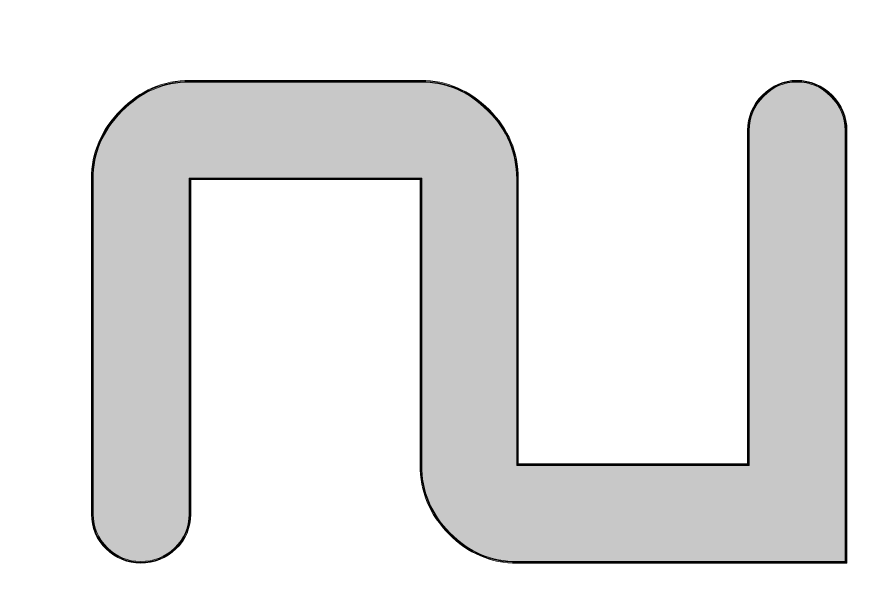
# Model space of a CAD drawing. Header units: inches. Extents: x 3.6 to 56.9, y 3.5 to 76.6.
# Drawn here: x 12.763 to 13.84, y 15.467 to 16.176 of the extents above; entities that cross this region are included whole.
import ezdxf

# ---------------------------------------------------------------- set-up
doc = ezdxf.new("R2010")
doc.units = ezdxf.units.IN
doc.header["$MEASUREMENT"] = 0
doc.layers.add('board', color=7, linetype='Continuous')
doc.layers.add('silk', color=7, linetype='Continuous')

msp = doc.modelspace()

# ---------------------------------------------------------------- hatches: boundary and pattern name
at = {"layer": 'silk', "true_color": 0xffffff}
h = msp.add_hatch(color=7, dxfattribs=at)
h.dxf.hatch_style = 2
h.paths.add_polyline_path([(13.1733, 18.2627), (13.1733, 18.6282), (12.9838, 18.6282), (12.9838, 18.2627)])
edge = h.paths.add_edge_path()
edge.add_spline(control_points=[(13.2349, 18.1396), (13.2349, 18.1396), (12.921, 18.1396), (12.921, 18.1396), (12.9046, 18.1396), (12.8903, 18.1455), (12.878, 18.1574), (12.8657, 18.1693), (12.8595, 18.1839), (12.8595, 18.2011), (12.8595, 18.2011), (12.8595, 18.6897), (12.8595, 18.6897), (12.8595, 18.707), (12.8657, 18.7217), (12.878, 18.734), (12.8903, 18.7463), (12.9046, 18.7525), (12.921, 18.7525), (12.921, 18.7525), (13.7567, 18.7525), (13.7567, 18.7525), (13.774, 18.7525), (13.7887, 18.7463), (13.801, 18.734), (13.8133, 18.7217), (13.8195, 18.707), (13.8195, 18.6897), (13.8195, 18.6897), (13.8195, 18.6282), (13.8195, 18.6282), (13.8195, 18.611), (13.8133, 18.5964), (13.801, 18.5845), (13.7887, 18.5726), (13.774, 18.5667), (13.7567, 18.5667), (13.7403, 18.5667), (13.726, 18.5726), (13.7137, 18.5845), (13.7013, 18.5964), (13.6952, 18.611), (13.6952, 18.6282), (13.6952, 18.6282), (13.2977, 18.6282), (13.2977, 18.6282), (13.2977, 18.6282), (13.2977, 18.2011), (13.2977, 18.2011), (13.2977, 18.1839), (13.2915, 18.1693), (13.2792, 18.1574), (13.2669, 18.1455), (13.2521, 18.1396), (13.2349, 18.1396)], knot_values=[0, 0, 0, 0, 1, 1, 1, 2, 2, 2, 3, 3, 3, 4, 4, 4, 5, 5, 5, 6, 6, 6, 7, 7, 7, 8, 8, 8, 9, 9, 9, 10, 10, 10, 11, 11, 11, 12, 12, 12, 13, 13, 13, 14, 14, 14, 15, 15, 15, 16, 16, 16, 17, 17, 17, 18, 18, 18, 18], degree=3, periodic=1)
edge = h.paths.add_edge_path()
edge.add_spline(control_points=[(13.7567, 17.2534), (13.7403, 17.2534), (13.726, 17.2594), (13.7137, 17.2713), (13.7013, 17.2832), (13.6952, 17.2977), (13.6952, 17.315), (13.6952, 17.315), (13.6952, 17.4971), (13.6952, 17.4971), (13.6952, 17.4971), (12.9838, 17.4971), (12.9838, 17.4971), (12.9838, 17.4971), (12.9838, 17.315), (12.9838, 17.315), (12.9838, 17.2977), (12.9777, 17.2832), (12.9653, 17.2713), (12.953, 17.2594), (12.9383, 17.2534), (12.921, 17.2534), (12.9046, 17.2534), (12.8903, 17.2594), (12.878, 17.2713), (12.8657, 17.2832), (12.8595, 17.2977), (12.8595, 17.315), (12.8595, 17.315), (12.8595, 17.6214), (12.8595, 17.6214), (12.8595, 17.6214), (13.6952, 17.6214), (13.6952, 17.6214), (13.6952, 17.6214), (13.6952, 17.742), (13.6952, 17.742), (13.6952, 17.742), (13.4441, 17.742), (13.4441, 17.742), (13.4269, 17.742), (13.4121, 17.748), (13.3998, 17.7599), (13.3875, 17.7718), (13.3813, 17.7863), (13.3813, 17.8036), (13.3813, 17.8208), (13.3875, 17.8356), (13.3998, 17.8479), (13.4121, 17.8602), (13.4269, 17.8663), (13.4441, 17.8663), (13.4441, 17.8663), (13.7567, 17.8663), (13.7567, 17.8663), (13.774, 17.8663), (13.7887, 17.8602), (13.801, 17.8479), (13.8133, 17.8356), (13.8195, 17.8208), (13.8195, 17.8036), (13.8195, 17.8036), (13.8195, 17.315), (13.8195, 17.315), (13.8195, 17.2977), (13.8133, 17.2832), (13.801, 17.2713), (13.7887, 17.2594), (13.774, 17.2534), (13.7567, 17.2534)], knot_values=[0, 0, 0, 0, 1, 1, 1, 2, 2, 2, 3, 3, 3, 4, 4, 4, 5, 5, 5, 6, 6, 6, 7, 7, 7, 8, 8, 8, 9, 9, 9, 10, 10, 10, 11, 11, 11, 12, 12, 12, 13, 13, 13, 14, 14, 14, 15, 15, 15, 16, 16, 16, 17, 17, 17, 18, 18, 18, 19, 19, 19, 20, 20, 20, 21, 21, 21, 22, 22, 22, 23, 23, 23, 23], degree=3, periodic=1)
h.paths.add_polyline_path([(13.6952, 16.4916), (13.6952, 16.8559), (12.9838, 16.8559), (12.9838, 16.4916)])
edge = h.paths.add_edge_path()
edge.add_spline(control_points=[(13.6952, 16.3673), (13.6952, 16.3673), (12.9838, 16.3673), (12.9838, 16.3673), (12.9502, 16.3673), (12.921, 16.3796), (12.8964, 16.4042), (12.8718, 16.4288), (12.8595, 16.4579), (12.8595, 16.4916), (12.8595, 16.4916), (12.8595, 16.8559), (12.8595, 16.8559), (12.8595, 16.8887), (12.8718, 16.9176), (12.8964, 16.9427), (12.921, 16.9677), (12.9502, 16.9802), (12.9838, 16.9802), (12.9838, 16.9802), (13.6952, 16.9802), (13.6952, 16.9802), (13.7288, 16.9802), (13.758, 16.9677), (13.7826, 16.9427), (13.8072, 16.9176), (13.8195, 16.8887), (13.8195, 16.8559), (13.8195, 16.8559), (13.8195, 16.4916), (13.8195, 16.4916), (13.8195, 16.4579), (13.8072, 16.4288), (13.7826, 16.4042), (13.758, 16.3796), (13.7288, 16.3673), (13.6952, 16.3673)], knot_values=[0, 0, 0, 0, 1, 1, 1, 2, 2, 2, 3, 3, 3, 4, 4, 4, 5, 5, 5, 6, 6, 6, 7, 7, 7, 8, 8, 8, 9, 9, 9, 10, 10, 10, 11, 11, 11, 12, 12, 12, 12], degree=3, periodic=1)
edge = h.paths.add_edge_path()
edge.add_spline(control_points=[(13.8195, 15.4811), (13.8195, 15.4811), (13.401, 15.4811), (13.401, 15.4811), (13.3674, 15.4811), (13.3385, 15.4934), (13.3143, 15.518), (13.2901, 15.5427), (13.278, 15.5718), (13.278, 15.6054), (13.278, 15.6054), (13.278, 15.9697), (13.278, 15.9697), (13.278, 15.9697), (12.9838, 15.9697), (12.9838, 15.9697), (12.9838, 15.9697), (12.9838, 15.5427), (12.9838, 15.5427), (12.9838, 15.5254), (12.9777, 15.5109), (12.9653, 15.499), (12.953, 15.4871), (12.9383, 15.4811), (12.921, 15.4811), (12.9046, 15.4811), (12.8903, 15.4871), (12.878, 15.499), (12.8657, 15.5109), (12.8595, 15.5254), (12.8595, 15.5427), (12.8595, 15.5427), (12.8595, 15.9697), (12.8595, 15.9697), (12.8595, 16.0025), (12.8718, 16.0315), (12.8964, 16.0565), (12.921, 16.0815), (12.9502, 16.094), (12.9838, 16.094), (12.9838, 16.094), (13.278, 16.094), (13.278, 16.094), (13.3108, 16.094), (13.3395, 16.0817), (13.3641, 16.0571), (13.3887, 16.0325), (13.401, 16.0034), (13.401, 15.9697), (13.401, 15.9697), (13.401, 15.6054), (13.401, 15.6054), (13.401, 15.6054), (13.6952, 15.6054), (13.6952, 15.6054), (13.6952, 15.6054), (13.6952, 16.0313), (13.6952, 16.0313), (13.6952, 16.0485), (13.7013, 16.0633), (13.7137, 16.0756), (13.726, 16.0879), (13.7403, 16.094), (13.7567, 16.094), (13.774, 16.094), (13.7887, 16.0879), (13.801, 16.0756), (13.8133, 16.0633), (13.8195, 16.0485), (13.8195, 16.0313), (13.8195, 16.0313), (13.8195, 15.4811), (13.8195, 15.4811)], knot_values=[0, 0, 0, 0, 1, 1, 1, 2, 2, 2, 3, 3, 3, 4, 4, 4, 5, 5, 5, 6, 6, 6, 7, 7, 7, 8, 8, 8, 9, 9, 9, 10, 10, 10, 11, 11, 11, 12, 12, 12, 13, 13, 13, 14, 14, 14, 15, 15, 15, 16, 16, 16, 17, 17, 17, 18, 18, 18, 19, 19, 19, 20, 20, 20, 21, 21, 21, 22, 22, 22, 23, 23, 23, 24, 24, 24, 24], degree=3, periodic=1)
edge = h.paths.add_edge_path()
edge.add_spline(control_points=[(13.6952, 13.955), (13.6952, 13.955), (13.6952, 13.9993), (13.6952, 13.9993), (13.6952, 14.0247), (13.6837, 14.0428), (13.6607, 14.0534), (13.6607, 14.0534), (13.4109, 14.1802), (13.4109, 14.1802), (13.383, 14.1917), (13.3592, 14.1974), (13.3395, 14.1974), (13.3149, 14.1974), (13.2911, 14.1917), (13.2681, 14.1802), (13.2681, 14.1802), (13.0183, 14.0534), (13.0183, 14.0534), (12.9953, 14.0428), (12.9838, 14.0247), (12.9838, 13.9993), (12.9838, 13.9993), (12.9838, 13.955), (12.9838, 13.955), (12.9838, 13.955), (13.6952, 13.955), (13.6952, 13.955)], knot_values=[0, 0, 0, 0, 1, 1, 1, 2, 2, 2, 3, 3, 3, 4, 4, 4, 5, 5, 5, 6, 6, 6, 7, 7, 7, 8, 8, 8, 9, 9, 9, 9], degree=3, periodic=1)
edge = h.paths.add_edge_path()
edge.add_spline(control_points=[(13.7567, 13.7088), (13.7403, 13.7088), (13.726, 13.7148), (13.7137, 13.7266), (13.7013, 13.7385), (13.6952, 13.7531), (13.6952, 13.7703), (13.6952, 13.7703), (13.6952, 13.8306), (13.6952, 13.8306), (13.6952, 13.8306), (12.9838, 13.8306), (12.9838, 13.8306), (12.9838, 13.8306), (12.9838, 13.7703), (12.9838, 13.7703), (12.9838, 13.7531), (12.9777, 13.7385), (12.9653, 13.7266), (12.953, 13.7148), (12.9383, 13.7088), (12.921, 13.7088), (12.9046, 13.7088), (12.8903, 13.7148), (12.878, 13.7266), (12.8657, 13.7385), (12.8595, 13.7531), (12.8595, 13.7703), (12.8595, 13.7703), (12.8595, 13.9993), (12.8595, 13.9993), (12.8595, 14.0354), (12.8693, 14.0684), (12.889, 14.0983), (12.9087, 14.1283), (12.9333, 14.1506), (12.9629, 14.1654), (12.9629, 14.1654), (13.2127, 14.291), (13.2127, 14.291), (13.2554, 14.3115), (13.2977, 14.3217), (13.3395, 14.3217), (13.3813, 14.3217), (13.4236, 14.3115), (13.4663, 14.291), (13.4663, 14.291), (13.7173, 14.1666), (13.7173, 14.1666), (13.7469, 14.1535), (13.7713, 14.1316), (13.7906, 14.1008), (13.8099, 14.07), (13.8195, 14.0362), (13.8195, 13.9993), (13.8195, 13.9993), (13.8195, 13.7703), (13.8195, 13.7703), (13.8195, 13.7531), (13.8133, 13.7385), (13.801, 13.7266), (13.7887, 13.7148), (13.774, 13.7088), (13.7567, 13.7088)], knot_values=[0, 0, 0, 0, 1, 1, 1, 2, 2, 2, 3, 3, 3, 4, 4, 4, 5, 5, 5, 6, 6, 6, 7, 7, 7, 8, 8, 8, 9, 9, 9, 10, 10, 10, 11, 11, 11, 12, 12, 12, 13, 13, 13, 14, 14, 14, 15, 15, 15, 16, 16, 16, 17, 17, 17, 18, 18, 18, 19, 19, 19, 20, 20, 20, 21, 21, 21, 21], degree=3, periodic=1)
edge = h.paths.add_edge_path()
edge.add_spline(control_points=[(13.7567, 12.8226), (13.7567, 12.8226), (12.8595, 12.8226), (12.8595, 12.8226), (12.8595, 12.8226), (12.8595, 12.9777), (12.8595, 12.9777), (12.8595, 12.9777), (13.0749, 13.1291), (13.0749, 13.1291), (13.0749, 13.1291), (12.8595, 13.2793), (12.8595, 13.2793), (12.8595, 13.2793), (12.8595, 13.4356), (12.8595, 13.4356), (12.8595, 13.4356), (13.7567, 13.4356), (13.7567, 13.4356), (13.774, 13.4356), (13.7887, 13.4294), (13.801, 13.4171), (13.8133, 13.4048), (13.8195, 13.39), (13.8195, 13.3728), (13.8195, 13.3556), (13.8133, 13.341), (13.801, 13.3291), (13.7887, 13.3172), (13.774, 13.3113), (13.7567, 13.3113), (13.7567, 13.3113), (13.0306, 13.3113), (13.0306, 13.3113), (13.0306, 13.3113), (13.2029, 13.1907), (13.2029, 13.1907), (13.2029, 13.1907), (13.2349, 13.1907), (13.2349, 13.1907), (13.2521, 13.1907), (13.2669, 13.1845), (13.2792, 13.1722), (13.2915, 13.1599), (13.2977, 13.1455), (13.2977, 13.1291), (13.2977, 13.1119), (13.2915, 13.0971), (13.2792, 13.0848), (13.2669, 13.0725), (13.2521, 13.0663), (13.2349, 13.0663), (13.2349, 13.0663), (13.2029, 13.0663), (13.2029, 13.0663), (13.2029, 13.0663), (13.033, 12.947), (13.033, 12.947), (13.033, 12.947), (13.7567, 12.947), (13.7567, 12.947), (13.774, 12.947), (13.7887, 12.9408), (13.801, 12.9285), (13.8133, 12.9162), (13.8195, 12.9014), (13.8195, 12.8842), (13.8195, 12.867), (13.8133, 12.8524), (13.801, 12.8405), (13.7887, 12.8286), (13.774, 12.8226), (13.7567, 12.8226)], knot_values=[0, 0, 0, 0, 1, 1, 1, 2, 2, 2, 3, 3, 3, 4, 4, 4, 5, 5, 5, 6, 6, 6, 7, 7, 7, 8, 8, 8, 9, 9, 9, 10, 10, 10, 11, 11, 11, 12, 12, 12, 13, 13, 13, 14, 14, 14, 15, 15, 15, 16, 16, 16, 17, 17, 17, 18, 18, 18, 19, 19, 19, 20, 20, 20, 21, 21, 21, 22, 22, 22, 23, 23, 23, 24, 24, 24, 24], degree=3, periodic=1)

# ---------------------------------------------------------------- linework, layer by layer
at = {"layer": 'board', "color": 7, "lineweight": 20, "true_color": 0xffffff}
msp.add_open_spline([(56.8521, 12.1646), (56.8521, 12.1646), (55.3337, 10.6434), (55.3337, 10.6434), (55.3337, 10.6434), (43.9474, 10.6434), (43.9474, 10.6434), (43.9474, 10.6434), (41.4173, 8.1094), (41.4173, 8.1094), (41.4173, 8.1094), (8.7761, 8.1094), (8.7761, 8.1094), (8.7761, 8.1094), (6.246, 10.6434), (6.246, 10.6434), (6.246, 10.6434), (4.7111, 10.6434), (4.7111, 10.6434), (4.2186, 10.5873), (3.7727, 10.9401), (3.7148, 11.4312), (3.7074, 11.4979), (3.7074, 11.5709), (3.7148, 11.6404), (3.7148, 11.6404), (3.7148, 75.5088), (3.7148, 75.5088), (3.6569, 76.0016), (4.0097, 76.4482), (4.5011, 76.5061), (4.5706, 76.5142), (4.6408, 76.5142), (4.7114, 76.5061), (4.7114, 76.5061), (55.8558, 76.5061), (55.8558, 76.5061), (56.3487, 76.5636), (56.7949, 76.2104), (56.8521, 75.7176), (56.8602, 75.6481), (56.8602, 75.5779), (56.8521, 75.5088), (56.8521, 75.5088), (56.8521, 12.1646), (56.8521, 12.1646)], degree=3, knots=[0, 0, 0, 0, 1, 1, 1, 2, 2, 2, 3, 3, 3, 4, 4, 4, 5, 5, 5, 6, 6, 6, 7, 7, 7, 8, 8, 8, 9, 9, 9, 10, 10, 10, 11, 11, 11, 12, 12, 12, 13, 13, 13, 14, 14, 14, 15, 15, 15, 15], dxfattribs=at)
at = {"layer": 'silk', "lineweight": 0}
for points, knots in [([(13.8195, 15.4801), (13.8195, 15.4801), (13.401, 15.4801), (13.401, 15.4801), (13.3672, 15.4801), (13.3379, 15.4925), (13.3135, 15.5173), (13.2892, 15.5421), (13.2769, 15.5716), (13.2769, 15.6054), (13.2769, 15.6054), (13.2769, 15.9697), (13.2769, 15.9697), (13.2769, 15.9697), (13.278, 15.9697), (13.278, 15.9697), (13.278, 15.9697), (13.278, 15.9687), (13.278, 15.9687), (13.278, 15.9687), (12.9838, 15.9687), (12.9838, 15.9687), (12.9838, 15.9687), (12.9838, 15.9697), (12.9838, 15.9697), (12.9838, 15.9697), (12.9849, 15.9697), (12.9849, 15.9697), (12.9849, 15.9697), (12.9849, 15.5427), (12.9849, 15.5427), (12.9849, 15.5252), (12.9785, 15.5102), (12.9661, 15.4982), (12.9536, 15.4862), (12.9385, 15.4801), (12.921, 15.4801), (12.9044, 15.4801), (12.8897, 15.4862), (12.8772, 15.4982), (12.8648, 15.5102), (12.8584, 15.5252), (12.8584, 15.5427), (12.8584, 15.5427), (12.8584, 15.9697), (12.8584, 15.9697), (12.8584, 16.0028), (12.8709, 16.0321), (12.8957, 16.0572), (12.9204, 16.0824), (12.9499, 16.0951), (12.9838, 16.0951), (12.9838, 16.0951), (13.278, 16.0951), (13.278, 16.0951), (13.311, 16.0951), (13.3401, 16.0826), (13.3649, 16.0579), (13.3896, 16.0331), (13.4021, 16.0036), (13.4021, 15.9697), (13.4021, 15.9697), (13.4021, 15.6054), (13.4021, 15.6054), (13.4021, 15.6054), (13.401, 15.6054), (13.401, 15.6054), (13.401, 15.6054), (13.401, 15.6065), (13.401, 15.6065), (13.401, 15.6065), (13.6952, 15.6065), (13.6952, 15.6065), (13.6952, 15.6065), (13.6952, 15.6054), (13.6952, 15.6054), (13.6952, 15.6054), (13.6941, 15.6054), (13.6941, 15.6054), (13.6941, 15.6054), (13.6941, 16.0313), (13.6941, 16.0313), (13.6941, 16.0487), (13.7004, 16.0639), (13.7129, 16.0763), (13.7254, 16.0888), (13.7401, 16.0951), (13.7567, 16.0951), (13.7742, 16.0951), (13.7893, 16.0888), (13.8018, 16.0763), (13.8142, 16.0639), (13.8206, 16.0487), (13.8206, 16.0313), (13.8206, 16.0313), (13.8206, 15.4811), (13.8206, 15.4811), (13.8206, 15.4811), (13.8206, 15.4801), (13.8206, 15.4801), (13.8206, 15.4801), (13.8195, 15.4801), (13.8195, 15.4801)], [0, 0, 0, 0, 1, 1, 1, 2, 2, 2, 3, 3, 3, 4, 4, 4, 5, 5, 5, 6, 6, 6, 7, 7, 7, 8, 8, 8, 9, 9, 9, 10, 10, 10, 11, 11, 11, 12, 12, 12, 13, 13, 13, 14, 14, 14, 15, 15, 15, 16, 16, 16, 17, 17, 17, 18, 18, 18, 19, 19, 19, 20, 20, 20, 21, 21, 21, 22, 22, 22, 23, 23, 23, 24, 24, 24, 25, 25, 25, 26, 26, 26, 27, 27, 27, 28, 28, 28, 29, 29, 29, 30, 30, 30, 31, 31, 31, 32, 32, 32, 33, 33, 33, 34, 34, 34, 34]), ([(13.8195, 15.4811), (13.8195, 15.4811), (13.401, 15.4811), (13.401, 15.4811), (13.3674, 15.4811), (13.3385, 15.4934), (13.3143, 15.518), (13.2901, 15.5427), (13.278, 15.5718), (13.278, 15.6054), (13.278, 15.6054), (13.278, 15.9697), (13.278, 15.9697), (13.278, 15.9697), (12.9838, 15.9697), (12.9838, 15.9697), (12.9838, 15.9697), (12.9838, 15.5427), (12.9838, 15.5427), (12.9838, 15.5254), (12.9777, 15.5109), (12.9653, 15.499), (12.953, 15.4871), (12.9383, 15.4811), (12.921, 15.4811), (12.9046, 15.4811), (12.8903, 15.4871), (12.878, 15.499), (12.8657, 15.5109), (12.8595, 15.5254), (12.8595, 15.5427), (12.8595, 15.5427), (12.8595, 15.9697), (12.8595, 15.9697), (12.8595, 16.0025), (12.8718, 16.0315), (12.8964, 16.0565), (12.921, 16.0815), (12.9502, 16.094), (12.9838, 16.094), (12.9838, 16.094), (13.278, 16.094), (13.278, 16.094), (13.3108, 16.094), (13.3395, 16.0817), (13.3641, 16.0571), (13.3887, 16.0325), (13.401, 16.0034), (13.401, 15.9697), (13.401, 15.9697), (13.401, 15.6054), (13.401, 15.6054), (13.401, 15.6054), (13.6952, 15.6054), (13.6952, 15.6054), (13.6952, 15.6054), (13.6952, 16.0313), (13.6952, 16.0313), (13.6952, 16.0485), (13.7013, 16.0633), (13.7137, 16.0756), (13.726, 16.0879), (13.7403, 16.094), (13.7567, 16.094), (13.774, 16.094), (13.7887, 16.0879), (13.801, 16.0756), (13.8133, 16.0633), (13.8195, 16.0485), (13.8195, 16.0313), (13.8195, 16.0313), (13.8195, 15.4811), (13.8195, 15.4811)], [0, 0, 0, 0, 1, 1, 1, 2, 2, 2, 3, 3, 3, 4, 4, 4, 5, 5, 5, 6, 6, 6, 7, 7, 7, 8, 8, 8, 9, 9, 9, 10, 10, 10, 11, 11, 11, 12, 12, 12, 13, 13, 13, 14, 14, 14, 15, 15, 15, 16, 16, 16, 17, 17, 17, 18, 18, 18, 19, 19, 19, 20, 20, 20, 21, 21, 21, 22, 22, 22, 23, 23, 23, 24, 24, 24, 24]), ([(13.8184, 15.4811), (13.8184, 15.4811), (13.8184, 16.0313), (13.8184, 16.0313), (13.8184, 16.0483), (13.8124, 16.0627), (13.8003, 16.0748), (13.7881, 16.087), (13.7737, 16.093), (13.7567, 16.093), (13.7405, 16.093), (13.7266, 16.087), (13.7144, 16.0748), (13.7022, 16.0627), (13.6962, 16.0483), (13.6962, 16.0313), (13.6962, 16.0313), (13.6962, 15.6054), (13.6962, 15.6054), (13.6962, 15.6054), (13.6962, 15.6044), (13.6962, 15.6044), (13.6962, 15.6044), (13.6952, 15.6044), (13.6952, 15.6044), (13.6952, 15.6044), (13.401, 15.6044), (13.401, 15.6044), (13.401, 15.6044), (13.4, 15.6044), (13.4, 15.6044), (13.4, 15.6044), (13.4, 15.6054), (13.4, 15.6054), (13.4, 15.6054), (13.4, 15.9697), (13.4, 15.9697), (13.4, 16.0032), (13.3878, 16.0319), (13.3634, 16.0564), (13.3389, 16.0808), (13.3106, 16.093), (13.278, 16.093), (13.278, 16.093), (12.9838, 16.093), (12.9838, 16.093), (12.9504, 16.093), (12.9216, 16.0806), (12.8972, 16.0558), (12.8727, 16.0309), (12.8606, 16.0023), (12.8606, 15.9697), (12.8606, 15.9697), (12.8606, 15.5427), (12.8606, 15.5427), (12.8606, 15.5256), (12.8665, 15.5115), (12.8787, 15.4997), (12.8909, 15.488), (12.9048, 15.4822), (12.921, 15.4822), (12.9381, 15.4822), (12.9524, 15.488), (12.9646, 15.4997), (12.9768, 15.5115), (12.9827, 15.5256), (12.9827, 15.5427), (12.9827, 15.5427), (12.9827, 15.9697), (12.9827, 15.9697), (12.9827, 15.9697), (12.9827, 15.9708), (12.9827, 15.9708), (12.9827, 15.9708), (12.9838, 15.9708), (12.9838, 15.9708), (12.9838, 15.9708), (13.278, 15.9708), (13.278, 15.9708), (13.278, 15.9708), (13.279, 15.9708), (13.279, 15.9708), (13.279, 15.9708), (13.279, 15.9697), (13.279, 15.9697), (13.279, 15.9697), (13.279, 15.6054), (13.279, 15.6054), (13.279, 15.572), (13.291, 15.5432), (13.315, 15.5188), (13.3391, 15.4943), (13.3676, 15.4822), (13.401, 15.4822), (13.401, 15.4822), (13.8195, 15.4822), (13.8195, 15.4822), (13.8195, 15.4822), (13.8195, 15.4811), (13.8195, 15.4811), (13.8195, 15.4811), (13.8184, 15.4811), (13.8184, 15.4811)], [0, 0, 0, 0, 1, 1, 1, 2, 2, 2, 3, 3, 3, 4, 4, 4, 5, 5, 5, 6, 6, 6, 7, 7, 7, 8, 8, 8, 9, 9, 9, 10, 10, 10, 11, 11, 11, 12, 12, 12, 13, 13, 13, 14, 14, 14, 15, 15, 15, 16, 16, 16, 17, 17, 17, 18, 18, 18, 19, 19, 19, 20, 20, 20, 21, 21, 21, 22, 22, 22, 23, 23, 23, 24, 24, 24, 25, 25, 25, 26, 26, 26, 27, 27, 27, 28, 28, 28, 29, 29, 29, 30, 30, 30, 31, 31, 31, 32, 32, 32, 33, 33, 33, 34, 34, 34, 34])]:
    msp.add_open_spline(points, degree=3, knots=knots, dxfattribs=at)

doc.saveas('drawing.dxf')
